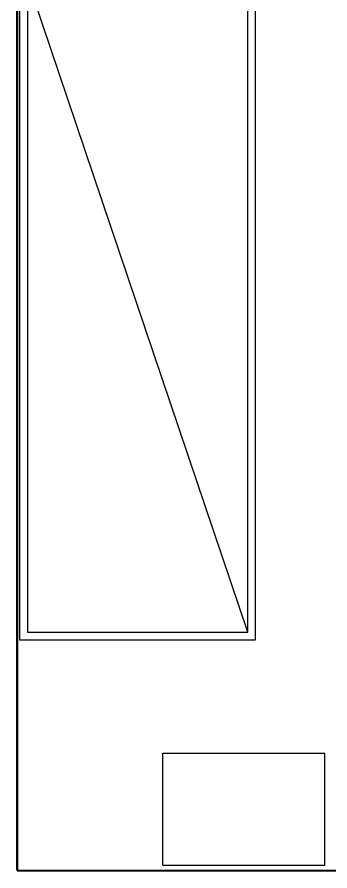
# Model space of a CAD drawing. Header units: centimetres. Extents: x -48696 to 156237, y -5617 to 29024.
# Drawn here: x -13247.9 to -13164.2, y 15293.1 to 15521.6 of the extents above; entities that cross this region are included whole.
import ezdxf

# ---------------------------------------------------------------- set-up
doc = ezdxf.new("R2010")
doc.units = ezdxf.units.CM
for name, color, linetype in [('01', 1, 'Continuous'), ('Hachuria - Moveis', 1, 'Continuous'), ('Piso', 55, 'Continuous')]:
    doc.layers.add(name, color=color, linetype=linetype)
doc.layers.add('Parede Baixa', color=5, linetype='Continuous', lineweight=50)

msp = doc.modelspace()

# ---------------------------------------------------------------- linework, layer by layer
at = {"layer": '01'}
for p, q in [((-13208.85866, 15324.5931), (-13165.54401, 15324.5931)), ((-13208.85866, 15294.5931), (-13165.54401, 15294.5931))]:
    msp.add_line(p, q, dxfattribs=at)
at = {"layer": 'Hachuria - Moveis'}
for p, q in [((-13208.85866, 15294.5931), (-13208.85479, 15324.5931)), ((-13165.54401, 15294.5931), (-13165.54401, 15324.5931))]:
    msp.add_line(p, q, dxfattribs=at)
for points in [[(-13184.05341, 15533.97833), (-13247.25341, 15533.97833), (-13247.25341, 15354.91167), (-13184.05341, 15354.91167)], [(-13186.16007, 15531.87167), (-13245.14674, 15531.87167), (-13245.14674, 15357.01833), (-13186.16007, 15357.01833)]]:
    msp.add_lwpolyline(points, close=True, dxfattribs=at)
at = {"layer": 'Parede Baixa'}
for p, q in [((-13247.90596, 15542.0814), (-13247.90596, 15293.17008)), ((-13247.90596, 15293.17008), (-12972.96994, 15293.09013))]:
    msp.add_line(p, q, dxfattribs=at)
at = {"layer": 'Piso'}
msp.add_line((-13186.16007, 15357.01833), (-13245.14674, 15531.87167), dxfattribs=at)

doc.saveas('drawing.dxf')
